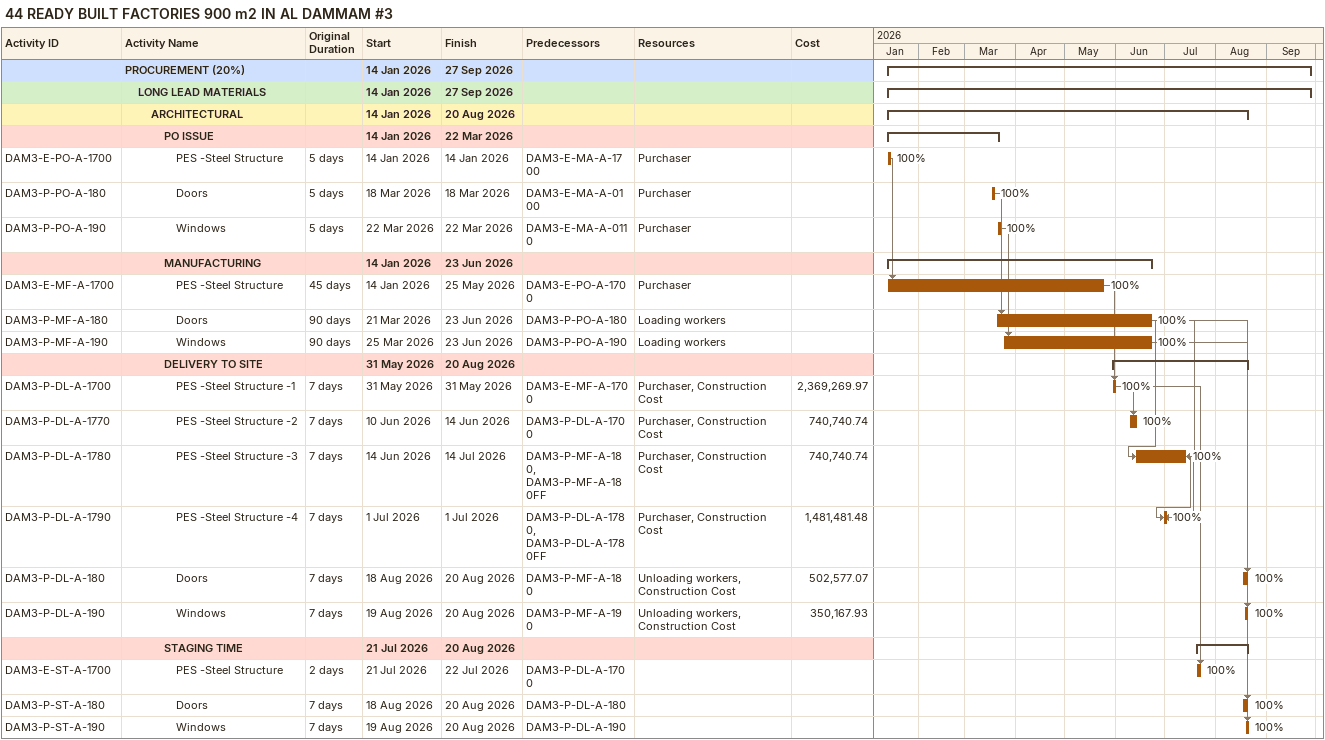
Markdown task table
44 READY BUILT FACTORIES 900 m2 IN AL DAMMAM #3

| ID | Level | Task | Original duration | Start | Finish | Predecessors | Resources | % complete | Cost |
|---|---|---|---|---|---|---|---|---|---|
|  | 1 | **PROCUREMENT (20%)** |  | 2026-01-14 | 2026-09-27 |  |  |  |  |
|  | 2 | **LONG LEAD MATERIALS** |  | 2026-01-14 | 2026-09-27 |  |  |  |  |
|  | 3 | **ARCHITECTURAL** |  | 2026-01-14 | 2026-08-20 |  |  |  |  |
|  | 4 | **PO ISSUE** |  | 2026-01-14 | 2026-03-22 |  |  |  |  |
| DAM3-E-PO-A-1700 | 5 | PES -Steel Structure | 5d | 2026-01-14 | 2026-01-14 | DAM3-E-MA-A-1700 | Purchaser | 100 |  |
| DAM3-P-PO-A-180 | 5 | Doors | 5d | 2026-03-18 | 2026-03-18 | DAM3-E-MA-A-0100 | Purchaser | 100 |  |
| DAM3-P-PO-A-190 | 5 | Windows | 5d | 2026-03-22 | 2026-03-22 | DAM3-E-MA-A-0110 | Purchaser | 100 |  |
|  | 4 | **MANUFACTURING** |  | 2026-01-14 | 2026-06-23 |  |  |  |  |
| DAM3-E-MF-A-1700 | 5 | PES -Steel Structure | 45d | 2026-01-14 | 2026-05-25 | DAM3-E-PO-A-1700 | Purchaser | 100 |  |
| DAM3-P-MF-A-180 | 5 | Doors | 90d | 2026-03-21 | 2026-06-23 | DAM3-P-PO-A-180 | Loading workers | 100 |  |
| DAM3-P-MF-A-190 | 5 | Windows | 90d | 2026-03-25 | 2026-06-23 | DAM3-P-PO-A-190 | Loading workers | 100 |  |
|  | 4 | **DELIVERY TO SITE** |  | 2026-05-31 | 2026-08-20 |  |  |  |  |
| DAM3-P-DL-A-1700 | 5 | PES -Steel Structure -1 | 7d | 2026-05-31 | 2026-05-31 | DAM3-E-MF-A-1700 | Purchaser, Construction Cost | 100 | 2369269.97 |
| DAM3-P-DL-A-1770 | 5 | PES -Steel Structure -2 | 7d | 2026-06-10 | 2026-06-14 | DAM3-P-DL-A-1700 | Purchaser, Construction Cost | 100 | 740740.74 |
| DAM3-P-DL-A-1780 | 5 | PES -Steel Structure -3 | 7d | 2026-06-14 | 2026-07-14 | DAM3-P-MF-A-180, DAM3-P-MF-A-180FF | Purchaser, Construction Cost | 100 | 740740.74 |
| DAM3-P-DL-A-1790 | 5 | PES -Steel Structure -4 | 7d | 2026-07-01 | 2026-07-01 | DAM3-P-DL-A-1780, DAM3-P-DL-A-1780FF | Purchaser, Construction Cost | 100 | 1481481.48 |
| DAM3-P-DL-A-180 | 5 | Doors | 7d | 2026-08-18 | 2026-08-20 | DAM3-P-MF-A-180 | Unloading workers, Construction Cost | 100 | 502577.07 |
| DAM3-P-DL-A-190 | 5 | Windows | 7d | 2026-08-19 | 2026-08-20 | DAM3-P-MF-A-190 | Unloading workers, Construction Cost | 100 | 350167.93 |
|  | 4 | **STAGING TIME** |  | 2026-07-21 | 2026-08-20 |  |  |  |  |
| DAM3-E-ST-A-1700 | 5 | PES -Steel Structure | 2d | 2026-07-21 | 2026-07-22 | DAM3-P-DL-A-1700 |  | 100 |  |
| DAM3-P-ST-A-180 | 5 | Doors | 7d | 2026-08-18 | 2026-08-20 | DAM3-P-DL-A-180 |  | 100 |  |
| DAM3-P-ST-A-190 | 5 | Windows | 7d | 2026-08-19 | 2026-08-20 | DAM3-P-DL-A-190 |  | 100 |  |
